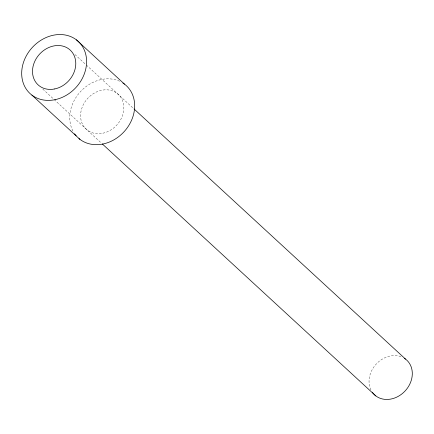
<?xml version="1.0" encoding="UTF-8"?>
<svg xmlns="http://www.w3.org/2000/svg" width="434" height="434" viewBox="0 0 434 434"><rect width="100%" height="100%" fill="white"/><g stroke="black" fill="none" stroke-linecap="round" stroke-linejoin="round"><path stroke-width="0.33" stroke-dasharray="2.17 1.63" d="M74.936 54.521L85.84 64.568M86.333 65.024L133.504 108.484M42.765 89.068L53.67 99.115M54.163 99.57L101.317 143.019M370.934 389.944A23.675 19.742 -47.3 0 1 376.462 363.8A23.675 19.742 -47.3 0 1 402.161 357.111M72.907 130.997A35.517 29.61 -47.3 0 1 81.169 90.912A35.517 29.61 -47.3 0 1 120.636 81.722M102.847 133.227A23.675 19.742 -47.3 0 0 120.63 97.059A23.675 19.742 -47.3 0 0 83.171 104.963A23.675 19.742 -47.3 0 0 102.847 133.227"/><path stroke-width="0.65" d="M76.411 39.836L124.487 84.131M134.003 108.939L405.519 359.092M102.316 143.936L375.822 395.922M31.872 95.079L79.948 139.374M404.461 358.354A23.675 19.742 -47.3 0 1 404.879 391.213A23.675 19.742 -47.3 0 1 372.258 392.195M122.903 83.019A35.517 29.61 -47.3 0 1 126.066 129.386A35.517 29.61 -47.3 0 1 78.945 138.571M76.183 135.831A35.517 29.61 -47.3 0 1 74.594 133.786M54.771 88.937A23.675 19.742 -47.3 0 0 72.554 52.769A23.675 19.742 -47.3 0 0 35.094 60.673A23.675 19.742 -47.3 0 0 54.771 88.937M55.085 99.674A35.517 29.61 -47.3 0 0 81.766 45.424A35.517 29.61 -47.3 0 0 25.573 57.277A35.517 29.61 -47.3 0 0 55.085 99.674"/></g></svg>
